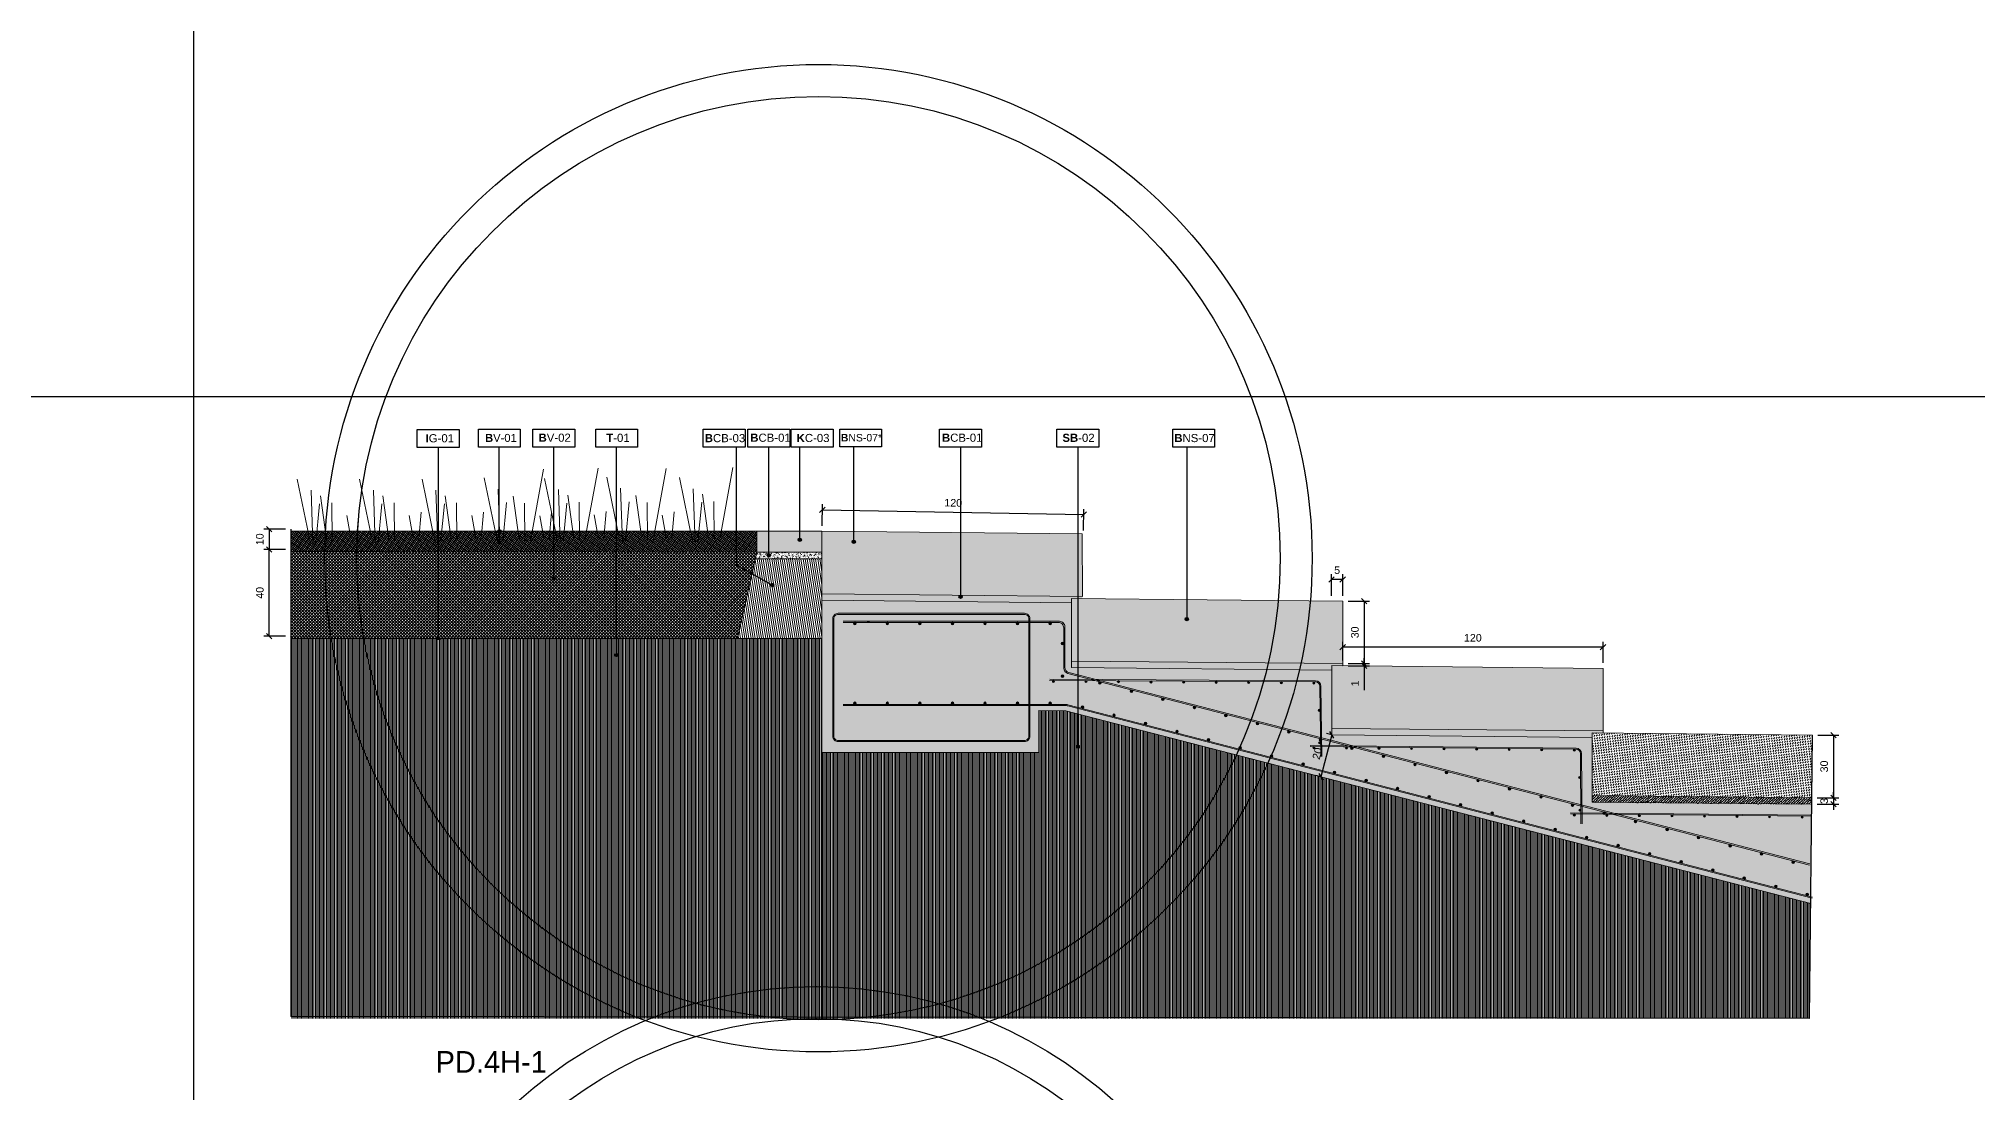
# Model space of a CAD drawing. Header units: metres. Extents: x -325 to 301, y -147 to 149.
# Drawn here: x 51.52 to 60.45, y 50.25 to 55.1 of the extents above; entities that cross this region are included whole.
import ezdxf

# ---------------------------------------------------------------- set-up
doc = ezdxf.new("R2010")
doc.units = ezdxf.units.M
doc.linetypes.add('ACAD_ISO03W100', pattern=[30, 12, -18])
doc.layers.get('Defpoints').update_dxf_attribs({"lineweight": 13})
for name, color, linetype, plot in [('-aux', 50, 'Continuous', False), ('-AUX-TWQ', 1, 'Continuous', False), ('-AUX_MON', 3, 'Continuous', False)]:
    doc.layers.add(name, color=color, linetype=linetype, plot=plot)
for name, color, linetype, true_color in [('0-TX-1_25', 7, 'Continuous', 0x3f4f7f), ('3-TR-paviment fort', 7, 'Continuous', 0xd1d1d1), ('EIT_3 TR sorra', 7, 'Continuous', 0xd8ceb0)]:
    doc.layers.add(name, color=color, linetype=linetype, true_color=true_color)
for name, color, linetype in [('02-L-Geotextile', 32, 'Continuous'), ('1-SECCIÓ', 1, 'Continuous'), ('A-KEYPLAN_HATCH', 7, 'Continuous'), ('A_TEXT_2', 7, 'Continuous'), ('EIT_3 TR terra vegetal', 45, 'Continuous')]:
    doc.layers.add(name, color=color, linetype=linetype)
for name, color, linetype, lineweight, true_color in [('03-TR-Paviment_04_Dry Meadow', 7, 'Continuous', 5, 0xd8dd88), ('03-TR-Paviment_08_Natural Stone Bleachers', 7, 'Continuous', 5, 0xafad9d), ('3-TR tot_u', 7, 'Continuous', 5, 0x787878)]:
    doc.layers.add(name, color=color, linetype=linetype, lineweight=lineweight, true_color=true_color)
for name, color, linetype, lineweight in [('1-CM', 7, 'Continuous', 0), ('2-metall', 5, 'Continuous', 0), ('3-TR Formigó', 252, 'Continuous', 0), ('3-TR Seleccionat', 44, 'Continuous', 0), ('3-TR-recebo', 252, 'Continuous', 0)]:
    doc.layers.add(name, color=color, linetype=linetype, lineweight=lineweight)
doc.styles.add('Arial_4', font='arial.ttf', dxfattribs={"height": 1.8})
doc.styles.get("Standard").update_dxf_attribs({"font": 'arial.ttf'})
doc.styles.add('x-llegenda materials$0$ENGRAVERS', font='TT0586M.TTF')
doc.dimstyles.new('ISO-25', dxfattribs={"dimtxt": 0.1, "dimasz": 0.1, "dimexe": 0.1, "dimexo": 0.1, "dimgap": 0.1, "dimtad": 1, "dimdec": 0, "dimlfac": 100, "dimzin": 9, "dimtxsty": 'Standard', "dimblk": 'OBLIQUE', "dimcen": 0.1, "dimadec": 0, "dimazin": 0, "dimtfac": 1, "dimtdec": 0, "dimtmove": 0, "dimatfit": 3, "dimldrblk": 'OBLIQUE', "dimfxl": 1, "dimarcsym": 0})

# ---------------------------------------------------------------- blocks, each defined once
blk = doc.blocks.new('_Oblique')
at = {"color": 0, "lineweight": -2}
blk.add_line((-0.5, -0.5), (0.5, 0.5), dxfattribs=at)
blk = doc.blocks.new('*D228')
at = {"layer": '0-TX-1_25', "color": 0, "lineweight": -2, "transparency": 16777216}
for p, q in [((52.6566, 52.8451), (52.5567, 52.8451)), ((52.5817, 52.8451), (52.5817, 52.7514)), ((52.6566, 52.7514), (52.5567, 52.7514))]:
    blk.add_line(p, q, dxfattribs=at)
at = {"layer": 'Defpoints', "color": 0, "transparency": 16777216}
for p in [(52.6816, 52.8451), (52.5817, 52.7514), (52.6816, 52.7514)]:
    blk.add_point(p, dxfattribs=at)
at = {"layer": '0-TX-1_25', "color": 0, "lineweight": -2, "transparency": 16777216, "xscale": 0.025, "yscale": 0.025, "zscale": 0.025}
for p, rotation in [((52.5817, 52.8451), 90), ((52.5817, 52.7514), 270)]:
    blk.add_blockref('_Oblique', p, dxfattribs=dict(at, rotation=rotation))
at = {"layer": '0-TX-1_25', "color": 0, "transparency": 16777216, "insert": (52.5389, 52.7982), "char_height": 0.035, "attachment_point": 5, "rotation": 90}
blk.add_mtext('10', dxfattribs=at)
blk = doc.blocks.new('*D229')
at = {"layer": '0-TX-1_25', "color": 0, "lineweight": -2, "transparency": 16777216}
for p, q in [((52.6566, 52.7514), (52.5567, 52.7514)), ((52.5817, 52.3514), (52.5817, 52.7514)), ((52.6566, 52.3514), (52.5567, 52.3514))]:
    blk.add_line(p, q, dxfattribs=at)
at = {"layer": 'Defpoints', "color": 0, "transparency": 16777216}
for p in [(52.5817, 52.7514), (52.6816, 52.7514), (52.6816, 52.3514)]:
    blk.add_point(p, dxfattribs=at)
at = {"layer": '0-TX-1_25', "color": 0, "lineweight": -2, "transparency": 16777216, "xscale": 0.025, "yscale": 0.025, "zscale": 0.025}
for p, rotation in [((52.5817, 52.7514), 90), ((52.5817, 52.3514), 270)]:
    blk.add_blockref('_Oblique', p, dxfattribs=dict(at, rotation=rotation))
at = {"layer": '0-TX-1_25', "color": 0, "transparency": 16777216, "insert": (52.5389, 52.5514), "char_height": 0.035, "attachment_point": 5, "rotation": 90}
blk.add_mtext('40', dxfattribs=at)
blk = doc.blocks.new('hatch keyplan 2')
at = {"layer": 'A-KEYPLAN_HATCH'}
blk.add_lwpolyline([(0, 0.00548), (0.01287, 0.00548), (0.01287, 0), (0, 0)], close=True, dxfattribs=at)
blk = doc.blocks.new('hatch keyplan')
at = {"layer": 'A-KEYPLAN_HATCH'}
blk.add_blockref('hatch keyplan 2', (1.43058, 0.85215), dxfattribs=at)
blk = doc.blocks.new('B-V01')
at = {"layer": 'A-KEYPLAN_HATCH'}
blk.add_blockref('hatch keyplan', (-1.43058, -0.85215), dxfattribs=at)
at = {"layer": 'A_TEXT_2', "lineweight": 211, "insert": (-0.00079, 0.00402), "char_height": 0.0024588, "attachment_point": 1, "line_spacing_factor": 0.938532, "style": 'Arial_4'}
blk.add_mtext_dynamic_manual_height_columns('\\pi0.00285;{\\fArial|b1|i0|c0|p34;B}V-01', width=0.0145619, gutter_width=0.015, heights=[0], dxfattribs=at)
blk = doc.blocks.new('B-V02')
at = {"layer": 'A-KEYPLAN_HATCH'}
blk.add_blockref('hatch keyplan', (-1.43058, -0.85215), dxfattribs=at)
at = {"layer": 'A_TEXT_2', "insert": (-0.0008, 0.00412), "char_height": 0.0025, "attachment_point": 1}
blk.add_mtext_dynamic_manual_height_columns('\\pi0.00255;{\\fArial|b1|i0|c0|p34;B}V-02', width=0.0145619, gutter_width=0.015, heights=[0], dxfattribs=at)
blk = doc.blocks.new('T-01')
at = {"layer": 'A-KEYPLAN_HATCH'}
blk.add_blockref('hatch keyplan', (-1.43058, -0.85215), dxfattribs=at)
at = {"layer": 'A_TEXT_2', "insert": (-0.0008, 0.00408), "char_height": 0.0025, "attachment_point": 1}
blk.add_mtext_dynamic_manual_height_columns('\\pi0.00405;{\\fArial|b1|i0|c0|p34;T}-01', width=0.0145619, gutter_width=0.015, heights=[0], dxfattribs=at)
blk = doc.blocks.new('B07')
at = {"layer": 'A-KEYPLAN_HATCH'}
blk.add_blockref('hatch keyplan', (-1.42958, -0.85215), dxfattribs=at)
at = {"layer": 'A_TEXT_2', "insert": (0.0002, 0.00401), "char_height": 0.0025, "attachment_point": 1}
blk.add_mtext_dynamic_manual_height_columns('\\pi0.00128;{\\fArial|b1|i0|c0|p34;B}NS-07', width=0.0145619, gutter_width=0.015, heights=[0], dxfattribs=at)
blk = doc.blocks.new('B-CB03')
at = {"layer": 'A-KEYPLAN_HATCH'}
blk.add_blockref('hatch keyplan', (-1.43058, -0.85215), dxfattribs=at)
at = {"layer": 'A_TEXT_2', "insert": (-0.0008, 0.00398), "char_height": 0.0025, "attachment_point": 1}
blk.add_mtext_dynamic_manual_height_columns('\\pi0.00128;{\\fArial|b1|i0|c0|p34;B}CB-03', width=0.0145619, gutter_width=0.015, heights=[0], dxfattribs=at)
blk = doc.blocks.new('B-CB01')
at = {"layer": 'A-KEYPLAN_HATCH'}
blk.add_blockref('hatch keyplan', (-1.43058, -0.85215), dxfattribs=at)
at = {"layer": 'A_TEXT_2', "insert": (-0.0008, 0.00411), "char_height": 0.0025, "attachment_point": 1}
blk.add_mtext_dynamic_manual_height_columns('\\pi0.00152;{\\fArial|b1|i0|c0|p34;B}CB-01', width=0.0145619, gutter_width=0.015, heights=[0], dxfattribs=at)
blk = doc.blocks.new('K02')
at = {"layer": 'A-KEYPLAN_HATCH'}
blk.add_blockref('hatch keyplan', (-1.43058, -0.85215), dxfattribs=at)
at = {"layer": 'A_TEXT_2', "insert": (-0.0008, 0.00402), "char_height": 0.0025, "attachment_point": 1}
blk.add_mtext_dynamic_manual_height_columns('\\pi0.00244;{\\fArial|b1|i0|c0|p34;K}C-03', width=0.0145619, gutter_width=0.015, heights=[0], dxfattribs=at)
blk = doc.blocks.new('POINT')
at = {"layer": '0-TX-1_25'}
h = blk.add_hatch(dxfattribs=at)
h.set_pattern_fill('ANGLE', color=256)
h.set_pattern_definition([(0, (-83.747, -12.726), (0, 6.985), [5.08, -1.905]), (90, (-83.747, -12.726), (-6.985, 4e-16), [5.08, -1.905])])
edge = h.paths.add_edge_path()
edge.add_arc((0, 0), 0.0075, 0, 360)
h = blk.add_hatch(color=256, dxfattribs=at)
h.dxf.hatch_style = 1
edge = h.paths.add_edge_path()
edge.add_arc((0, 0), 0.0075, 0, 360)
blk.add_circle((0, 0), 0.0075, dxfattribs=at)
blk = doc.blocks.new('SB-02')
at = {"layer": 'A-KEYPLAN_HATCH'}
blk.add_blockref('hatch keyplan', (-1.43058, -0.85215), dxfattribs=at)
at = {"layer": 'A_TEXT_2', "insert": (-0.0008, 0.00408), "char_height": 0.0025, "attachment_point": 1}
blk.add_mtext_dynamic_manual_height_columns('\\pi0.00249;{\\fArial|b1|i0|c0|p34;SB}-02', width=0.0145619, gutter_width=0.015, heights=[0], dxfattribs=at)
blk = doc.blocks.new('*D230')
at = {"layer": '0-TX-1_25', "color": 0, "lineweight": -2, "transparency": 16777216}
for p, q in [((59.7197, 51.8956), (59.8165, 51.8956)), ((59.7915, 51.8956), (59.7915, 51.6073)), ((59.7169, 51.6073), (59.8165, 51.6073))]:
    blk.add_line(p, q, dxfattribs=at)
at = {"layer": 'Defpoints', "color": 0, "transparency": 16777216}
for p in [(59.6947, 51.8956), (59.6919, 51.6073), (59.7915, 51.6073)]:
    blk.add_point(p, dxfattribs=at)
at = {"layer": '0-TX-1_25', "color": 0, "lineweight": -2, "transparency": 16777216, "xscale": 0.025, "yscale": 0.025, "zscale": 0.025}
for p, rotation in [((59.7915, 51.8956), 90), ((59.7915, 51.6073), 270)]:
    blk.add_blockref('_Oblique', p, dxfattribs=dict(at, rotation=rotation))
at = {"layer": '0-TX-1_25', "color": 0, "transparency": 16777216, "insert": (59.7486, 51.7514), "char_height": 0.035, "attachment_point": 5, "rotation": 90}
blk.add_mtext('30', dxfattribs=at)
blk = doc.blocks.new('*D231')
at = {"layer": '0-TX-1_25', "color": 0, "lineweight": -2, "transparency": 16777216}
for p, q in [((59.7165, 51.5771), (59.8165, 51.5771)), ((59.7168, 51.6073), (59.8165, 51.6073)), ((59.7915, 51.6073), (59.7915, 51.6323)), ((59.7915, 51.6073), (59.7915, 51.5771)), ((59.7915, 51.5771), (59.7915, 51.5521))]:
    blk.add_line(p, q, dxfattribs=at)
at = {"layer": 'Defpoints', "color": 0, "transparency": 16777216}
for p in [(59.6915, 51.5771), (59.6918, 51.6073), (59.7915, 51.5771)]:
    blk.add_point(p, dxfattribs=at)
at = {"layer": '0-TX-1_25', "color": 0, "lineweight": -2, "transparency": 16777216, "xscale": 0.025, "yscale": 0.025, "zscale": 0.025}
for p, rotation in [((59.7915, 51.6073), 270), ((59.7915, 51.5771), 90)]:
    blk.add_blockref('_Oblique', p, dxfattribs=dict(at, rotation=rotation))
at = {"layer": '0-TX-1_25', "color": 0, "transparency": 16777216, "insert": (59.7486, 51.5922), "char_height": 0.035, "attachment_point": 5, "rotation": 90}
blk.add_mtext('3', dxfattribs=at)
blk = doc.blocks.new('*D232')
at = {"layer": '0-TX-1_25', "color": 0, "lineweight": -2, "transparency": 16777216}
for p, q in [((57.4781, 52.5378), (57.4781, 52.6378)), ((57.5294, 52.5383), (57.5294, 52.6378)), ((57.5294, 52.6128), (57.4781, 52.6128))]:
    blk.add_line(p, q, dxfattribs=at)
at = {"layer": 'Defpoints', "color": 0, "transparency": 16777216}
for p in [(57.4781, 52.6128), (57.4781, 52.5128), (57.5294, 52.5133)]:
    blk.add_point(p, dxfattribs=at)
at = {"layer": '0-TX-1_25', "color": 0, "lineweight": -2, "transparency": 16777216, "xscale": 0.025, "yscale": 0.025, "zscale": 0.025, "rotation": 180}
blk.add_blockref('_Oblique', (57.4781, 52.6128), dxfattribs=at)
at = {"layer": '0-TX-1_25', "color": 0, "lineweight": -2, "transparency": 16777216, "xscale": 0.025, "yscale": 0.025, "zscale": 0.025}
blk.add_blockref('_Oblique', (57.5294, 52.6128), dxfattribs=at)
at = {"layer": '0-TX-1_25', "color": 0, "transparency": 16777216, "insert": (57.5037, 52.6556), "char_height": 0.035, "attachment_point": 5}
blk.add_mtext('5', dxfattribs=at)
blk = doc.blocks.new('*D233')
at = {"layer": '0-TX-1_25', "color": 0, "lineweight": -2, "transparency": 16777216}
for p, q in [((57.5544, 52.5133), (57.6536, 52.5133)), ((57.6286, 52.5133), (57.6286, 52.2251)), ((57.5545, 52.2251), (57.6536, 52.2251))]:
    blk.add_line(p, q, dxfattribs=at)
at = {"layer": 'Defpoints', "color": 0, "transparency": 16777216}
for p in [(57.5294, 52.5133), (57.5295, 52.2251), (57.6286, 52.2251)]:
    blk.add_point(p, dxfattribs=at)
at = {"layer": '0-TX-1_25', "color": 0, "lineweight": -2, "transparency": 16777216, "xscale": 0.025, "yscale": 0.025, "zscale": 0.025}
for p, rotation in [((57.6286, 52.5133), 90), ((57.6286, 52.2251), 270)]:
    blk.add_blockref('_Oblique', p, dxfattribs=dict(at, rotation=rotation))
at = {"layer": '0-TX-1_25', "color": 0, "transparency": 16777216, "insert": (57.5857, 52.3692), "char_height": 0.035, "attachment_point": 5, "rotation": 90}
blk.add_mtext('30', dxfattribs=at)
blk = doc.blocks.new('*D234')
at = {"layer": '0-TX-1_25', "color": 0, "lineweight": -2, "transparency": 16777216}
for p, q in [((57.5545, 52.2251), (57.6536, 52.2251)), ((57.5545, 52.2153), (57.6536, 52.2153)), ((57.6286, 52.2251), (57.6286, 52.2501)), ((57.6286, 52.2251), (57.6286, 52.2153)), ((57.6286, 52.2153), (57.6286, 52.1024))]:
    blk.add_line(p, q, dxfattribs=at)
at = {"layer": 'Defpoints', "color": 0, "transparency": 16777216}
for p in [(57.5295, 52.2251), (57.5295, 52.2153), (57.6286, 52.2153)]:
    blk.add_point(p, dxfattribs=at)
at = {"layer": '0-TX-1_25', "color": 0, "lineweight": -2, "transparency": 16777216, "xscale": 0.025, "yscale": 0.025, "zscale": 0.025}
for p, rotation in [((57.6286, 52.2251), 270), ((57.6286, 52.2153), 90)]:
    blk.add_blockref('_Oblique', p, dxfattribs=dict(at, rotation=rotation))
at = {"layer": '0-TX-1_25', "color": 0, "transparency": 16777216, "insert": (57.586, 52.1339), "char_height": 0.035, "attachment_point": 5, "rotation": 90}
blk.add_mtext('1', dxfattribs=at)
blk = doc.blocks.new('Rodó Metàlic 5mm')
at = {"layer": '2-metall'}
h = blk.add_hatch(color=256, dxfattribs=at)
h.dxf.hatch_style = 1
edge = h.paths.add_edge_path()
edge.add_arc((0, 0), 0.005, 0, 360)
blk.add_circle((0, 0), 0.005, dxfattribs=at)
blk = doc.blocks.new('*U291')
at = {"layer": '2-metall', "rotation": 0.3456669033697483}
blk.add_blockref('Rodó Metàlic 5mm', (0.0174, -0.0046), dxfattribs=at)
blk = doc.blocks.new('*U292')
at = {"layer": '2-metall', "color": 0, "linetype": 'ByBlock', "lineweight": -2, "transparency": 16777216}
for p, rotation in [((56.1789, 52.1482), 359.6543330966308), ((56.3289, 52.1473), 359.6543330966308), ((56.4789, 52.1464), 359.6543330966308), ((56.6289, 52.1455), 359.6543330966308), ((56.7789, 52.1446), 359.6543330966308), ((56.9289, 52.1437), 359.6543330966308), ((57.0789, 52.1428), 359.6543330966308), ((57.2289, 52.1419), 359.6543330966308), ((57.3789, 52.141), 359.6543330966308), ((57.4256, 52.0277), 270.7371850173474), ((57.4275, 51.8777), 270.7371850173474)]:
    blk.add_blockref('*U291', p, dxfattribs=dict(at, rotation=rotation))
blk = doc.blocks.new('*U293')
at = {"layer": '2-metall', "rotation": 0.3456669033697483}
blk.add_blockref('Rodó Metàlic 5mm', (0.0174, -0.0046), dxfattribs=at)
blk = doc.blocks.new('*U294')
at = {"layer": '2-metall', "color": 0, "linetype": 'ByBlock', "lineweight": -2, "transparency": 16777216}
for p, rotation in [((56.6294, 51.8882), 359.6543330966308), ((56.7793, 51.8873), 359.6543330966308), ((56.9293, 51.8864), 359.6543330966308), ((57.0793, 51.8855), 359.6543330966308), ((57.2293, 51.8846), 359.6543330966308), ((57.3793, 51.8837), 359.6543330966308), ((57.5293, 51.8828), 359.6543330966308), ((57.6793, 51.8819), 359.6543330966308), ((57.8293, 51.881), 359.6543330966308), ((57.876, 51.7677), 270.7371850173474), ((57.8779, 51.6177), 270.7371850173474)]:
    blk.add_blockref('*U293', p, dxfattribs=dict(at, rotation=rotation))
blk = doc.blocks.new('*U295')
at = {"layer": '2-metall', "rotation": 0.3456669033697483}
blk.add_blockref('Rodó Metàlic 5mm', (0.0174, -0.0046), dxfattribs=at)
blk = doc.blocks.new('*U296')
at = {"layer": '2-metall', "color": 0, "linetype": 'ByBlock', "lineweight": -2, "transparency": 16777216, "rotation": 359.6543330966308}
for p in [(56.6294, 51.8882), (56.7793, 51.8873), (56.9293, 51.8864), (57.0793, 51.8855), (57.2293, 51.8846), (57.3793, 51.8837), (57.5293, 51.8828), (57.6793, 51.8819)]:
    blk.add_blockref('*U295', p, dxfattribs=at)
blk = doc.blocks.new('Rodó Metàlic 12 mm')
at = {"layer": '2-metall'}
h = blk.add_hatch(color=256, dxfattribs=at)
h.dxf.hatch_style = 1
edge = h.paths.add_edge_path()
edge.add_arc((0, 0), 0.006, 0, 360)
blk.add_circle((0, 0), 0.006, dxfattribs=at)
blk = doc.blocks.new('*U298')
at = {"layer": '2-metall'}
blk.add_blockref('Rodó Metàlic 12 mm', (0.0541, 0.006), dxfattribs=at)
blk = doc.blocks.new('*U299')
at = {"layer": '2-metall', "color": 0, "linetype": 'ByBlock', "lineweight": -2, "transparency": 16777216}
for p in [(55.2268, 52.0365), (55.3768, 52.0365), (55.5268, 52.0365), (55.6768, 52.0365), (55.8268, 52.0365), (55.9768, 52.0365), (56.1268, 52.0365)]:
    blk.add_blockref('*U298', p, dxfattribs=at)
at = {"layer": '2-metall', "color": 0, "linetype": 'ByBlock', "lineweight": -2, "transparency": 16777216, "rotation": 345.5112783825078}
for p in [(56.2763, 52.0323), (56.4215, 51.9948), (56.5668, 51.9572), (56.712, 51.9197), (56.8572, 51.8822), (57.0025, 51.8447), (57.1477, 51.8071), (57.2929, 51.7696), (57.4382, 51.7321), (57.5834, 51.6945), (57.7286, 51.657), (57.8738, 51.6195), (58.0191, 51.582), (58.1643, 51.5444), (58.3095, 51.5069), (58.4548, 51.4694), (58.6, 51.4318), (58.7452, 51.3943), (58.8904, 51.3568), (59.0357, 51.3193), (59.1809, 51.2817), (59.3261, 51.2442), (59.4714, 51.2067), (59.6166, 51.1691)]:
    blk.add_blockref('*U298', p, dxfattribs=at)
blk = doc.blocks.new('*U300')
at = {"layer": '2-metall'}
blk.add_blockref('Rodó Metàlic 12 mm', (0.0541, -0.0059), dxfattribs=at)
blk = doc.blocks.new('*U301')
at = {"layer": '2-metall', "color": 0, "linetype": 'ByBlock', "lineweight": -2, "transparency": 16777216}
for p in [(55.2268, 52.4154), (55.3768, 52.4154), (55.5268, 52.4154), (55.6768, 52.4154), (55.8268, 52.4154), (55.9768, 52.4154), (56.1268, 52.4154)]:
    blk.add_blockref('*U300', p, dxfattribs=at)
for p, rotation in [((56.2438, 52.3717), 269.9999999999978), ((56.2438, 52.2217), 269.9999999999978), ((56.3594, 52.1554), 345.5139170933382), ((56.5046, 52.1179), 345.5139170933382), ((56.6499, 52.0803), 345.5139170933382), ((56.7951, 52.0428), 345.5139170933382), ((56.9403, 52.0053), 345.5139170933382), ((57.0855, 51.9678), 345.5139170933382), ((57.2308, 51.9303), 345.5139170933382), ((57.376, 51.8927), 345.5139170933382), ((57.5212, 51.8552), 345.5139170933382), ((57.6665, 51.8177), 345.5139170933382), ((57.8117, 51.7802), 345.5139170933382), ((57.9569, 51.7427), 345.5139170933382), ((58.1022, 51.7051), 345.5139170933382), ((58.2474, 51.6676), 345.5139170933382), ((58.3926, 51.6301), 345.5139170933382), ((58.5379, 51.5926), 345.5139170933382), ((58.6831, 51.555), 345.5139170933382), ((58.8283, 51.5175), 345.5139170933382), ((58.9736, 51.48), 345.5139170933382), ((59.1188, 51.4425), 345.5139170933382), ((59.264, 51.405), 345.5139170933382), ((59.4092, 51.3674), 345.5139170933382), ((59.5545, 51.3299), 345.5139170933382)]:
    blk.add_blockref('*U300', p, dxfattribs=dict(at, rotation=rotation))
blk = doc.blocks.new('*D302')
at = {"layer": '0-TX-1_25', "color": 0, "lineweight": -2, "transparency": 16777216}
for p, q in [((57.4791, 51.897), (57.4291, 51.7034)), ((57.4791, 51.897), (57.4549, 51.9033)), ((57.4291, 51.7034), (57.4049, 51.7097))]:
    blk.add_line(p, q, dxfattribs=at)
at = {"layer": 'Defpoints', "color": 0, "transparency": 16777216}
for p in [(57.4791, 51.897), (57.4291, 51.7034), (57.4291, 51.7034)]:
    blk.add_point(p, dxfattribs=at)
at = {"layer": '0-TX-1_25', "color": 0, "lineweight": -2, "transparency": 16777216, "xscale": 0.025, "yscale": 0.025, "zscale": 0.025}
for p, rotation in [((57.4791, 51.897), 75.51127838250812), ((57.4291, 51.7034), 255.5112783825081)]:
    blk.add_blockref('_Oblique', p, dxfattribs=dict(at, rotation=rotation))
at = {"layer": '0-TX-1_25', "color": 0, "transparency": 16777216, "insert": (57.4126, 51.811), "char_height": 0.035, "attachment_point": 5, "rotation": 75.51128}
blk.add_mtext('20', dxfattribs=at)
blk = doc.blocks.new('*D378')
at = {"layer": '0-TX-1_25', "color": 0, "lineweight": -2, "transparency": 16777216}
for p, q in [((55.1299, 52.8603), (55.1317, 52.9593)), ((55.1313, 52.9343), (56.3364, 52.9123)), ((56.335, 52.8384), (56.3369, 52.9373))]:
    blk.add_line(p, q, dxfattribs=at)
at = {"layer": 'Defpoints', "color": 0, "transparency": 16777216}
for p in [(56.3364, 52.9123), (55.1295, 52.8353), (56.3346, 52.8134)]:
    blk.add_point(p, dxfattribs=at)
at = {"layer": '0-TX-1_25', "color": 0, "lineweight": -2, "transparency": 16777216, "xscale": 0.025, "yscale": 0.025, "zscale": 0.025}
for p, rotation in [((55.1313, 52.9343), 178.9563672107762), ((56.3364, 52.9123), 358.9563672107761)]:
    blk.add_blockref('_Oblique', p, dxfattribs=dict(at, rotation=rotation))
at = {"layer": '0-TX-1_25', "color": 0, "transparency": 16777216, "insert": (55.7346, 52.9662), "char_height": 0.035, "width": 0.192224, "attachment_point": 5, "rotation": 358.95637}
blk.add_mtext('120', dxfattribs=at)
blk = doc.blocks.new('*D379')
at = {"layer": '0-TX-1_25', "color": 0, "lineweight": -2, "transparency": 16777216}
for p, q in [((57.5295, 52.2403), (57.5295, 52.3262)), ((58.7293, 52.3012), (57.5295, 52.3012)), ((58.7293, 52.2282), (58.7293, 52.3262))]:
    blk.add_line(p, q, dxfattribs=at)
at = {"layer": 'Defpoints', "color": 0, "transparency": 16777216}
for p in [(57.5295, 52.3012), (57.5295, 52.2153), (58.7293, 52.2032)]:
    blk.add_point(p, dxfattribs=at)
at = {"layer": '0-TX-1_25', "color": 0, "lineweight": -2, "transparency": 16777216, "xscale": 0.025, "yscale": 0.025, "zscale": 0.025, "rotation": 180}
blk.add_blockref('_Oblique', (57.5295, 52.3012), dxfattribs=at)
at = {"layer": '0-TX-1_25', "color": 0, "lineweight": -2, "transparency": 16777216, "xscale": 0.025, "yscale": 0.025, "zscale": 0.025}
blk.add_blockref('_Oblique', (58.7293, 52.3012), dxfattribs=at)
at = {"layer": '0-TX-1_25', "color": 0, "transparency": 16777216, "insert": (58.1294, 52.344), "char_height": 0.035, "attachment_point": 5}
blk.add_mtext('120', dxfattribs=at)
blk = doc.blocks.new('IG01')
at = {"layer": 'A-KEYPLAN_HATCH', "xscale": 10, "yscale": 10, "zscale": 10}
blk.add_blockref('hatch keyplan', (-14.3058, -8.5215), dxfattribs=at)
at = {"layer": 'A_TEXT_2', "insert": (-0.008, 0.0405), "char_height": 0.025, "attachment_point": 1}
blk.add_mtext_dynamic_manual_height_columns('\\pi0.03354;{\\fArial|b1|i0|c0|p34;I}G-01', width=0.145619, gutter_width=0.15, heights=[0], dxfattribs=at)

msp = doc.modelspace()

# ---------------------------------------------------------------- hatches: boundary and pattern name
at = {"layer": '03-TR-Paviment_08_Natural Stone Bleachers'}
h = msp.add_hatch(dxfattribs=at)
h.set_pattern_fill('DASH', color=256, scale=0.002611, angle=232.42641, style=0, double=1)
h.set_pattern_definition([(232.4264096, (-97.917304, -70.752005), (0.00151523477, -0.01162470696), [0.0082894435, -0.0082894435])])
h.paths.add_polyline_path([(55.1295, 52.8353), (55.1295, 52.5471), (56.3295, 52.5351), (56.3294, 52.8233)])
h = msp.add_hatch(dxfattribs=at)
h.set_pattern_fill('DASH', color=256, scale=0.002611, angle=232.42641, style=0, double=1)
h.set_pattern_definition([(232.4264096, (-96.717308, -71.062043), (0.00151523477, -0.01162470696), [0.0082894435, -0.0082894435])])
h.paths.add_polyline_path([(56.2795, 52.5258), (56.2795, 52.2371), (57.5295, 52.2251), (57.5294, 52.5133)])
h = msp.add_hatch(dxfattribs=at)
h.set_pattern_fill('DASH', color=256, scale=0.002611, angle=232.42641, style=0, double=1)
h.set_pattern_definition([(232.4264096, (-95.517312, -71.372084), (0.00151523477, -0.01162470696), [0.0082894435, -0.0082894435])])
h.paths.add_polyline_path([(57.4795, 52.2158), (57.4795, 51.927), (58.7295, 51.9151), (58.7294, 52.2032)])
h = msp.add_hatch(dxfattribs=at)
h.set_pattern_fill('DASH', color=256, scale=0.002611, angle=232.42641, style=0, double=1)
h.set_pattern_definition([(232.4264096, (-94.317316, -71.682125), (0.00151523477, -0.01162470696), [0.0082894435, -0.0082894435])])
h.paths.add_polyline_path([(59.6918, 51.6073), (59.6947, 51.8956), (58.6795, 51.9058), (58.6795, 51.617)])
at = {"layer": '3-TR Formigó'}
h = msp.add_hatch(dxfattribs=at)
h.set_pattern_fill('ANSI31', color=256, scale=0.003, angle=234.17524, style=0)
h.set_pattern_definition([(279.17524, (57.713648, 52.538587), (0.00940313, 0.001518806), [])])
h.paths.add_polyline_path([(54.8227, 52.7086), (54.74, 52.344), (54.7395, 52.3416), (55.1295, 52.3416), (55.1295, 52.7086)])
at = {"layer": '3-TR Seleccionat'}
h = msp.add_hatch(dxfattribs=at)
h.set_pattern_fill('ANSI31', color=256, scale=0.002, angle=225, style=0)
h.set_pattern_definition([(270, (0.75, 0), (0.00635, -9e-19), [])])
h.paths.add_polyline_path([(54.7395, 52.3417), (52.6816, 52.3417), (52.6816, 50.5898), (59.6816, 50.5898), (59.6869, 51.12), (56.253, 52.0073), (56.1295, 52.0086), (56.1295, 51.8157), (55.1295, 51.8157), (55.1295, 52.3416)])
at = {"layer": '3-TR tot_u'}
h = msp.add_hatch(dxfattribs=at)
h.set_pattern_fill('AR-CONC', color=256, scale=9e-05, angle=89.12014)
h.set_pattern_definition([(139.120136, (-29.31698, 31.590048), (0.0016861337, 0.0163726586), [0.0017145, -0.0188595]), (84.120136, (-29.31698, 31.590048), (-0.0172417962, -0.002907487), [0.0013716, -0.0150876526]), (189.57158, (-29.31684, 31.591413), (-0.0155556617, 0.0134651714), [0.0014571008, -0.016028122]), (135.304336, (-29.321551, 31.590118), (0.0041580035, 0.024336133), [0.00257175, -0.02828925]), (185.755694, (-29.321205, 31.592146), (-0.021937625, 0.021705804), [0.002185652, -0.024042205]), (80.304287, (-29.32155, 31.590118), (-0.021937625, 0.021705804), [0.002057397, -0.022631376]), (110.120136, (-29.320373, 31.592387), (0.0094123187, 0.0135023525), [0.0017145, -0.0188595]), (55.120136, (-29.320373, 31.592387), (-0.01648955, 0.0058160805), [0.0013716, -0.0150876]), (160.571581, (-29.319589, 31.593512), (-0.0070772314, 0.019318433), [0.0014571008, -0.0160280944]), (126.620136, (-29.31698, 31.590048), (-0.00760478767, 0.00039479935), [0, -0.01490472, 0, -0.0153162, 0, -0.01514475]), (96.620136, (-29.31698, 31.590048), (-0.0089228417, 0.0061515134), [0, -0.00873252, 0, -0.01456182, 0, -0.00577215]), (56.620136, (-29.317058, 31.584951), (0.0007029168, 0.0121937974), [0, -0.005715, 0, -0.0178308, 0, -0.0236601]), (46.620136, (-29.317093, 31.582665), (-0.002083395, 0.0133651946), [0, -0.0074295, 0, -0.01184148, 0, -0.0168021])])
h.paths.add_polyline_path([(54.8209, 52.7086), (54.8293, 52.7381), (55.1276, 52.7386), (55.1295, 52.7075)])
h = msp.add_hatch(dxfattribs=at)
h.set_pattern_fill('AR-CONC', color=256, scale=0.00025, angle=90.26571)
h.set_pattern_definition([(75.8232515, (-662.239116, 140.444354), (0.0427337736, 0.0162528873), [0.0047625, -0.0523875]), (20.8232515, (-662.239116, 140.444354), (-0.0287369414, 0.039156599), [0.00381, -0.041910146]), (126.274696, (-662.235554, 140.44571), (0.013996833, 0.0554094846), [0.0040475022, -0.0445225611]), (72.0074515, (-662.24465, 140.455786), (0.0655807845, 0.0200592483), [0.00714375, -0.07858125]), (122.458809, (-662.23918, 140.45746), (0.0264798784, 0.0815327644), [0.006071256, -0.066783902]), (17.007403, (-662.24465, 140.455786), (0.0264798784, 0.0815327644), [0.005714992, -0.062864933]), (46.8232515, (-662.23755, 140.455694), (0.0452552119, -0.0065026301), [0.0047625, -0.0523875]), (351.8232515, (-662.23755, 140.455694), (-0.0061502535, 0.04817902), [0.00381, -0.04191]), (97.2746965, (-662.233777, 140.45515), (0.0391049582, 0.0416763902), [0.0040475022, -0.0445224844]), (63.3232515, (-662.239116, 140.444354), (-0.00851292277, 0.01936423314), [0, -0.041402, 0, -0.042545, 0, -0.04206875]), (33.3232515, (-662.239116, 140.444354), (0.0041272223, 0.02982078915), [0, -0.024257, 0, -0.0404495, 0, -0.01603375]), (353.3232515, (-662.251862, 140.438186), (0.031136555, 0.0134765238), [0, -0.015875, 0, -0.04953, 0, -0.0657225]), (343.3232515, (-662.257578, 140.43542), (0.030565405, 0.0218529991), [0, -0.0206375, 0, -0.032893, 0, -0.0466725])])
h.paths.add_polyline_path([(59.6869, 51.12), (59.6915, 51.5771), (58.6793, 51.5868), (58.6793, 51.8851), (57.4792, 51.897), (57.4795, 52.1951), (56.2793, 52.2071), (56.2793, 52.5056), (55.1295, 52.5171), (55.1295, 52.3416), (55.1295, 51.8157), (56.1295, 51.8157), (56.1295, 52.0086), (56.253, 52.0073)])
at = {"layer": '3-TR-paviment fort'}
msp.add_hatch(color=256, dxfattribs=at).paths.add_polyline_path([(55.1295, 52.8353), (54.8295, 52.8353), (54.8295, 52.7386), (55.1295, 52.7386)])
at = {"layer": '3-TR-recebo'}
h = msp.add_hatch(dxfattribs=at)
h.set_pattern_fill('_USER', color=256, scale=0.008, angle=234.17524, style=0, double=1, pattern_type=0)
h.set_pattern_definition([(234.175244, (-350.959489, 60.362124), (0.00648648798, -0.00468246449), []), (324.175244, (-350.959489, 60.362124), (0.00468246449, 0.00648648798), [])])
h.paths.add_polyline_path([(54.8295, 52.7386), (54.8295, 52.7853), (54.8295, 52.8353), (52.6816, 52.8353), (52.6816, 52.7417)])
at = {"layer": 'EIT_3 TR sorra'}
h = msp.add_hatch(dxfattribs=at)
h.set_pattern_fill('ANSI36', color=256, scale=0.002552, angle=-1.14104, style=0, double=1)
h.set_pattern_definition([(43.85896, (52.492282, 56.588346), (0.004609074, 0.015664162), [0.020252618, -0.004050524, 0, -0.004050524])])
h.paths.add_polyline_path([(55.1295, 52.5471), (55.1295, 52.5171), (56.2795, 52.5056), (56.2795, 52.5258), (56.3295, 52.5251), (56.3295, 52.5351)])
h = msp.add_hatch(dxfattribs=at)
h.set_pattern_fill('ANSI36', color=256, scale=0.002552, angle=-1.14104, style=0, double=1)
h.set_pattern_definition([(43.85896, (53.642373, 56.278307), (0.004609074, 0.015664162), [0.020252618, -0.004050524, 0, -0.004050524])])
h.paths.add_polyline_path([(56.2796, 52.2371), (56.2796, 52.2071), (57.4795, 52.1953), (57.4795, 52.2156), (57.5295, 52.2151), (57.5295, 52.2251)])
h = msp.add_hatch(dxfattribs=at)
h.set_pattern_fill('ANSI36', color=256, scale=0.002552, angle=-1.14104, style=0, double=1)
h.set_pattern_definition([(43.85896, (54.8422776, 55.968267), (0.004609074, 0.015664162), [0.020252618, -0.004050524, 0, -0.004050524])])
h.paths.add_polyline_path([(57.4795, 51.927), (57.4795, 51.897), (58.6794, 51.8853), (58.6794, 51.9055), (58.7294, 51.905), (58.7294, 51.9151)])
h = msp.add_hatch(dxfattribs=at)
h.set_pattern_fill('ANSI36', color=256, scale=0.002552, angle=-1.14104, style=0, double=1)
h.set_pattern_definition([(43.85896, (56.042274, 55.658226), (0.004609074, 0.015664162), [0.020252618, -0.004050524, 0, -0.004050524])])
h.paths.add_polyline_path([(59.6915, 51.5771), (59.6918, 51.6073), (58.6795, 51.617), (58.6795, 51.587)])
at = {"layer": 'EIT_3 TR terra vegetal'}
h = msp.add_hatch(dxfattribs=at)
h.set_pattern_fill('_USER', color=256, scale=0.01, angle=45, style=0, double=1, pattern_type=0)
h.set_pattern_definition([(45, (0.75, 0), (-0.0070710678, 0.0070710678), []), (135, (0.75, 0), (-0.0070710678, -0.0070710678), [])])
h.paths.add_polyline_path([(54.8295, 52.7386), (52.6816, 52.7417), (52.6816, 52.3417), (54.7395, 52.3417)])

# ---------------------------------------------------------------- linework, layer by layer
at = {"layer": '-aux'}
for points in [[(52.2345, 3.4567), (52.2345, 133.4567)], [(12.2345, 53.4569), (142.2345, 53.4569)], [(59.6816, 50.5898), (52.6816, 50.5995)]]:
    msp.add_lwpolyline(points, dxfattribs=at)
at = {"layer": '-AUX-TWQ'}
for radius in [2.0521, 1.9049]:
    msp.add_circle((55.1032, 48.6848), radius, dxfattribs=at)
at = {"layer": '-AUX_MON'}
for radius in [2.2751, 2.1279]:
    msp.add_circle((55.1136, 52.711), radius, dxfattribs=at)
at = {"layer": '0-TX-1_25'}
for points in [[(53.3609, 53.2217), (53.3609, 52.3417)], [(53.6425, 52.7719), (53.6425, 53.2234)], [(53.8937, 52.6169), (53.8937, 53.2234)], [(54.1832, 52.2655), (54.1832, 53.2234)], [(54.7335, 53.2234), (54.7335, 52.6808), (54.9008, 52.5873)], [(54.8848, 52.7215), (54.8848, 53.2234)], [(55.0271, 52.7959), (55.0271, 53.2234)], [(55.276, 52.787), (55.276, 53.2234)], [(55.7683, 53.2234), (55.7683, 52.533)], [(56.3088, 53.2234), (56.3088, 51.8425)], [(56.8106, 53.2234), (56.8106, 52.4302)]]:
    msp.add_lwpolyline(points, dxfattribs=at)
at = {"layer": '02-L-Geotextile', "linetype": 'ACAD_ISO03W100', "ltscale": 0.002, "const_width": 0.005}
msp.add_lwpolyline([(52.6816, 52.3417), (54.7395, 52.3416)], dxfattribs=at)
at = {"layer": '03-TR-Paviment_04_Dry Meadow'}
for points in [[(52.711, 53.0756), (52.7719, 52.7806)], [(52.9987, 53.0756), (53.0596, 52.7806)], [(53.2863, 53.0756), (53.3472, 52.7806)], [(53.5727, 53.0814), (53.6336, 52.7864)], [(53.8466, 53.1209), (53.786, 52.7911)], [(53.8511, 53.079), (53.912, 52.784)], [(54.098, 53.1254), (54.0373, 52.7956)], [(54.1376, 53.0848), (54.1985, 52.7898)], [(54.4115, 53.1243), (54.3508, 52.7945)], [(54.4723, 53.0827), (54.5332, 52.7878)], [(54.7192, 53.1291), (54.6585, 52.7993)], [(52.775, 53.024), (52.7833, 52.7766)], [(52.8177, 52.9984), (52.8454, 52.798)], [(53.0626, 53.024), (53.0709, 52.7766)], [(53.1054, 52.9984), (53.1331, 52.798)], [(53.3503, 53.024), (53.3586, 52.7766)], [(53.393, 52.9984), (53.4207, 52.798)], [(53.6367, 53.0298), (53.645, 52.7824)], [(53.7065, 52.9973), (53.7342, 52.797)], [(53.9151, 53.0274), (53.9234, 52.78)], [(53.9578, 53.0018), (53.9855, 52.8014)], [(54.2015, 53.0332), (54.2098, 52.7858)], [(54.2713, 53.0007), (54.299, 52.8004)], [(54.5363, 53.0311), (54.5446, 52.7837)], [(54.579, 53.0056), (54.6067, 52.8052)], [(52.814, 52.9616), (52.7968, 52.7808)], [(52.8703, 52.9658), (52.8717, 52.7929)], [(52.9401, 52.9075), (52.9582, 52.804)], [(52.9945, 52.9228), (52.984, 52.8004)], [(53.1017, 52.9616), (53.0844, 52.7808)], [(53.1579, 52.9658), (53.1593, 52.7929)], [(53.2277, 52.9075), (53.2458, 52.804)], [(53.2821, 52.9228), (53.2716, 52.8004)], [(53.3893, 52.9616), (53.3721, 52.7808)], [(53.4456, 52.9658), (53.4469, 52.7929)], [(53.5154, 52.9075), (53.5335, 52.804)], [(53.5697, 52.9228), (53.5593, 52.8004)], [(53.6757, 52.9674), (53.6585, 52.7866)], [(53.7591, 52.9648), (53.7604, 52.7918)], [(53.8289, 52.9064), (53.847, 52.803)], [(53.8832, 52.9218), (53.8728, 52.7994)], [(53.9541, 52.965), (53.9369, 52.7842)], [(54.0104, 52.9692), (54.0118, 52.7963)], [(54.0802, 52.9109), (54.0983, 52.8075)], [(54.1346, 52.9262), (54.1241, 52.8038)], [(54.2406, 52.9708), (54.2233, 52.79)], [(54.3239, 52.9682), (54.3253, 52.7952)], [(54.3937, 52.9098), (54.4118, 52.8064)], [(54.4481, 52.9252), (54.4376, 52.8028)], [(54.5753, 52.9688), (54.5581, 52.788)], [(54.6316, 52.973), (54.633, 52.8)]]:
    msp.add_lwpolyline(points, dxfattribs=at)
at = {"layer": '1-CM'}
for p, q in [((54.8295, 52.7386), (52.6816, 52.743)), ((56.3295, 52.5351), (55.1295, 52.5471)), ((57.5295, 52.2251), (56.2795, 52.2371)), ((58.7295, 51.9151), (57.4795, 51.927)), ((59.6918, 51.6073), (58.6795, 51.617))]:
    msp.add_line(p, q, dxfattribs=at)
for points in [[(54.8295, 52.8353), (52.6816, 52.8353)], [(52.6816, 52.3417), (54.7395, 52.3417), (54.8295, 52.7386)], [(54.8295, 52.7386), (55.1295, 52.7386)], [(55.1295, 52.7386), (55.1295, 52.5157)], [(54.8227, 52.7086), (55.1295, 52.7086)], [(55.1294, 52.5471), (56.3295, 52.5351)], [(55.1291, 52.5171), (56.2795, 52.5056)], [(59.6915, 51.5771), (58.6793, 51.5868), (58.6794, 51.8851), (57.4791, 51.897), (57.4795, 52.1951), (56.2793, 52.2071), (56.2793, 52.5056), (55.1295, 52.5171), (55.1295, 51.8157), (56.1295, 51.8157), (56.1295, 52.0086), (56.253, 52.0073), (59.6869, 51.12)], [(54.7395, 52.3417), (53.3295, 52.3417)], [(54.7395, 52.3417), (55.1295, 52.3416)], [(55.1295, 52.3416), (54.7395, 52.3416)], [(55.1295, 52.3416), (55.1295, 50.5898)], [(56.2792, 52.2071), (57.4795, 52.1951)], [(57.4791, 51.897), (58.6794, 51.8851)], [(59.6947, 51.8956), (58.6794, 51.9058), (58.6792, 51.587), (59.6915, 51.5769)], [(59.6947, 51.8956), (58.6795, 51.9058), (58.6795, 51.617), (59.6918, 51.6073)]]:
    msp.add_lwpolyline(points, dxfattribs=at)
for points in [[(54.8295, 52.7386), (55.1295, 52.7386), (55.1295, 52.8353), (54.8295, 52.8353)], [(55.1295, 52.8353), (55.1295, 52.5471), (56.3295, 52.5351), (56.3294, 52.8233)], [(54.8295, 52.7386), (54.7395, 52.3416), (55.1295, 52.3416), (55.1295, 52.7386)], [(56.2795, 52.5258), (56.2793, 52.2071), (57.4795, 52.1951), (57.4795, 52.2158), (57.5295, 52.2153), (57.5294, 52.5133)], [(57.4794, 52.2158), (57.4792, 51.897), (58.6794, 51.8851), (58.6794, 51.9058), (58.7294, 51.9053), (58.7293, 52.2032)], [(57.4795, 52.2158), (57.4796, 51.927), (58.7294, 51.9151), (58.7294, 52.2032)]]:
    msp.add_lwpolyline(points, close=True, dxfattribs=at)
at = {"layer": '1-SECCIÓ'}
msp.add_line((52.6816, 52.8451), (52.6816, 50.5995), dxfattribs=at)
msp.add_lwpolyline([(59.6816, 50.5898), (59.6947, 51.8956)], dxfattribs=at)
at = {"layer": '2-metall'}
msp.add_lwpolyline([(55.2045, 51.8657), (56.0626, 51.8657, 0.414214), (56.0876, 51.8907), (56.0876, 52.4321, 0.414214), (56.0626, 52.4571), (55.2045, 52.4571, 0.414214), (55.1795, 52.4321), (55.1795, 51.8907, 0.414214)], format="xyb", close=True, dxfattribs=at)
for points in [[(55.1845, 52.4321), (55.1845, 51.8907, 0.414214), (55.2045, 51.8707), (56.0626, 51.8707, 0.414214), (56.0826, 51.8907), (56.0826, 52.4321, 0.414214), (56.0626, 52.4521), (55.2045, 52.4521, 0.414214), (55.1845, 52.4321)], [(55.2268, 52.4204), (56.2238, 52.4204, -0.414214), (56.2488, 52.3954), (56.2488, 52.2085, 0.341957), (56.2676, 52.1843), (59.6827, 51.3019)], [(55.2268, 52.4154), (56.2188, 52.4154, -0.414214), (56.2438, 52.3904), (56.2438, 52.2046, 0.341957), (56.2626, 52.1804), (59.6815, 51.2971)], [(56.1789, 52.1482), (57.4046, 52.1408, -0.411896), (57.4244, 52.1208), (57.4285, 51.7973)], [(56.179, 52.1532), (57.4046, 52.1458, -0.411477), (57.4294, 52.1208), (57.4335, 51.7973)], [(59.6944, 51.149), (56.2629, 52.0357, 0.063303), (56.2567, 52.0365), (55.2268, 52.0365)], [(59.6931, 51.1442), (56.2623, 52.0307, 0.063303), (56.2561, 52.0315), (55.2268, 52.0315)], [(57.3794, 51.848), (58.605, 51.8358, -0.411477), (58.6297, 51.8107), (58.6326, 51.4871)], [(57.3794, 51.843), (58.605, 51.8308, -0.411896), (58.6247, 51.8107), (58.6276, 51.4871)]]:
    msp.add_lwpolyline(points, format="xyb", dxfattribs=at)
for points in [[(55.3337, 52.4204), (55.353, 52.4154)], [(58.5796, 51.5378), (59.691, 51.5267)], [(58.5796, 51.5328), (59.6909, 51.5217)]]:
    msp.add_lwpolyline(points, dxfattribs=at)

# ---------------------------------------------------------------- block references
at = {"color": 244, "true_color": 0x991b1e, "xscale": 14.99999999999007, "yscale": 14.99999999999007, "zscale": 14.99999999999007}
msp.add_blockref('K02', (54.9883, 53.2234), dxfattribs=at)
at = {"layer": '0-TX-1_25', "xscale": 15, "yscale": 15, "zscale": 15}
for name, p in [('B-V01', (53.546, 53.2234)), ('B-V02', (53.7971, 53.2234)), ('T-01', (54.0867, 53.2234)), ('B-CB03', (54.5823, 53.2234)), ('B-CB01', (54.7883, 53.2234)), ('B-CB01', (55.6718, 53.2234)), ('SB-02', (56.2123, 53.2234))]:
    msp.add_blockref(name, p, dxfattribs=at)
at = {"layer": '0-TX-1_25'}
for p in [(53.6432, 52.8353), (55.0271, 52.7959), (54.8848, 52.7251), (55.276, 52.787), (53.8937, 52.6169), (54.9008, 52.5873), (55.7683, 52.533), (56.8106, 52.4302), (53.3609, 52.3417), (54.1832, 52.2655), (56.3088, 51.8425)]:
    msp.add_blockref('POINT', p, dxfattribs=at)
at = {"layer": '1-CM', "xscale": 1.5, "yscale": 1.5, "zscale": 1.5}
msp.add_blockref('IG01', (53.2644, 53.2217), dxfattribs=at)
at = {"layer": '2-metall'}
for name in ['*U301', '*U292', '*U299']:
    msp.add_blockref(name, (0, 0), dxfattribs=at)
at = {"layer": '2-metall', "rotation": 359.7735257531525}
for name, p in [('*U294', (0.5454, 0.1791)), ('*U296', (1.7455, -0.1312))]:
    msp.add_blockref(name, p, dxfattribs=at)
at = {"layer": 'A-KEYPLAN_HATCH', "xscale": 14.99999999999007, "yscale": 14.99999999999007, "zscale": 14.99999999999007}
for name, p in [('hatch keyplan', (33.7529, 40.4412)), ('B07', (56.7312, 53.2234))]:
    msp.add_blockref(name, p, dxfattribs=at)

# ---------------------------------------------------------------- texts
at = {"layer": '-aux', "insert": (53.3487, 50.4398), "char_height": 0.1, "width": 19.210099, "attachment_point": 1, "style": 'x-llegenda materials$0$ENGRAVERS'}
msp.add_mtext('PD.4H-1', dxfattribs=at)
at = {"layer": 'A_TEXT_2', "insert": (55.1997, 53.2836), "char_height": 0.0345, "attachment_point": 1}
msp.add_mtext_dynamic_manual_height_columns('\\pi0.01674;{\\fArial|b1|i0|c0|p34;B}NS-07*', width=0.218429, gutter_width=0.225, heights=[0], dxfattribs=at)

# ---------------------------------------------------------------- dimensions: what is measured, and where the dimension line sits
at = {"layer": '0-TX-1_25'}
dim = msp.add_aligned_dim(p1=(55.1295, 52.8353), p2=(56.3346, 52.8134), distance=0.099, text='120', dimstyle='ISO-25', override={"dimtxt": 0.035, "dimasz": 0.025, "dimexe": 0.025, "dimexo": 0.025, "dimgap": 0.025, "dimblk1": 'Oblique', "dimblk2": 'Oblique', "dimsah": 1, "dimfxl": 0.1, "dimfxlon": 1, "dimarcsym": 1}, dxfattribs=at)
dim.commit()
dim.dimension.update_dxf_attribs({"geometry": '*D378', "text_midpoint": (55.7346, 52.9662)})
dim = msp.add_linear_dim(base=(52.5817, 52.7514), p1=(52.6816, 52.8451), p2=(52.6816, 52.7514), angle=90, text='10', dimstyle='ISO-25', override={"dimtxt": 0.035, "dimasz": 0.025, "dimexe": 0.025, "dimexo": 0.025, "dimgap": 0.025, "dimblk1": 'Oblique', "dimblk2": 'Oblique', "dimsah": 1, "dimfxl": 0.1, "dimfxlon": 1, "dimarcsym": 1}, dxfattribs=at)
dim.commit()
dim.dimension.update_dxf_attribs({"geometry": '*D228', "text_midpoint": (52.5817, 52.7982), "dimtype": 160})
dim = msp.add_linear_dim(base=(52.5817, 52.7514), p1=(52.6816, 52.3514), p2=(52.6816, 52.7514), angle=90, dimstyle='ISO-25', override={"dimtxt": 0.035, "dimasz": 0.025, "dimexe": 0.025, "dimexo": 0.025, "dimgap": 0.025, "dimblk1": 'Oblique', "dimblk2": 'Oblique', "dimsah": 1, "dimfxl": 0.1, "dimfxlon": 1, "dimarcsym": 1}, dxfattribs=at)
dim.commit()
dim.dimension.update_dxf_attribs({"geometry": '*D229', "text_midpoint": (52.5389, 52.5514)})
dim = msp.add_linear_dim(base=(57.4781, 52.6128), p1=(57.5294, 52.5133), p2=(57.4781, 52.5128), dimstyle='ISO-25', override={"dimtxt": 0.035, "dimasz": 0.025, "dimexe": 0.025, "dimexo": 0.025, "dimgap": 0.025, "dimblk1": 'Oblique', "dimblk2": 'Oblique', "dimsah": 1, "dimfxl": 0.1, "dimfxlon": 1, "dimarcsym": 1}, dxfattribs=at)
dim.commit()
dim.dimension.update_dxf_attribs({"geometry": '*D232', "text_midpoint": (57.5037, 52.6128), "dimtype": 160})
for base, p1, p2, picture, middle in [((57.6286, 52.2251), (57.5294, 52.5133), (57.5295, 52.2251), '*D233', (57.5857, 52.3692)), ((59.7915, 51.6073), (59.6947, 51.8956), (59.6919, 51.6073), '*D230', (59.7486, 51.7514))]:
    dim = msp.add_linear_dim(base=base, p1=p1, p2=p2, angle=90, text='30', dimstyle='ISO-25', override={"dimtxt": 0.035, "dimasz": 0.025, "dimexe": 0.025, "dimexo": 0.025, "dimgap": 0.025, "dimblk1": 'Oblique', "dimblk2": 'Oblique', "dimsah": 1, "dimfxl": 0.1, "dimfxlon": 1, "dimarcsym": 1}, dxfattribs=at)
    dim.commit()
    dim.dimension.update_dxf_attribs({"geometry": picture, "text_midpoint": middle})
dim = msp.add_linear_dim(base=(57.5295, 52.3012), p1=(58.7293, 52.2032), p2=(57.5295, 52.2153), text='120', dimstyle='ISO-25', override={"dimtxt": 0.035, "dimasz": 0.025, "dimexe": 0.025, "dimexo": 0.025, "dimgap": 0.025, "dimblk1": 'Oblique', "dimblk2": 'Oblique', "dimsah": 1, "dimfxl": 0.1, "dimfxlon": 1, "dimarcsym": 1}, dxfattribs=at)
dim.commit()
dim.dimension.update_dxf_attribs({"geometry": '*D379', "text_midpoint": (58.1294, 52.344)})
for base, p1, p2, picture, middle in [((57.6286, 52.2153), (57.5295, 52.2251), (57.5295, 52.2153), '*D234', (57.6286, 52.1339)), ((59.7915, 51.5771), (59.6918, 51.6073), (59.6915, 51.5771), '*D231', (59.7915, 51.5922))]:
    dim = msp.add_linear_dim(base=base, p1=p1, p2=p2, angle=90, dimstyle='ISO-25', override={"dimtxt": 0.035, "dimasz": 0.025, "dimexe": 0.025, "dimexo": 0.025, "dimgap": 0.025, "dimblk1": 'Oblique', "dimblk2": 'Oblique', "dimsah": 1, "dimfxl": 0.1, "dimfxlon": 1, "dimarcsym": 1}, dxfattribs=at)
    dim.commit()
    dim.dimension.update_dxf_attribs({"geometry": picture, "text_midpoint": middle, "dimtype": 160})
dim = msp.add_aligned_dim(p1=(57.4791, 51.897), p2=(57.4291, 51.7034), distance=0, dimstyle='ISO-25', override={"dimtxt": 0.035, "dimasz": 0.025, "dimexe": 0.025, "dimexo": 0.025, "dimgap": 0.025, "dimblk1": 'Oblique', "dimblk2": 'Oblique', "dimsah": 1, "dimfxl": 0.1, "dimfxlon": 1, "dimarcsym": 1}, dxfattribs=at)
dim.commit()
dim.dimension.update_dxf_attribs({"geometry": '*D302', "text_midpoint": (57.4126, 51.811)})

doc.saveas('drawing.dxf')
